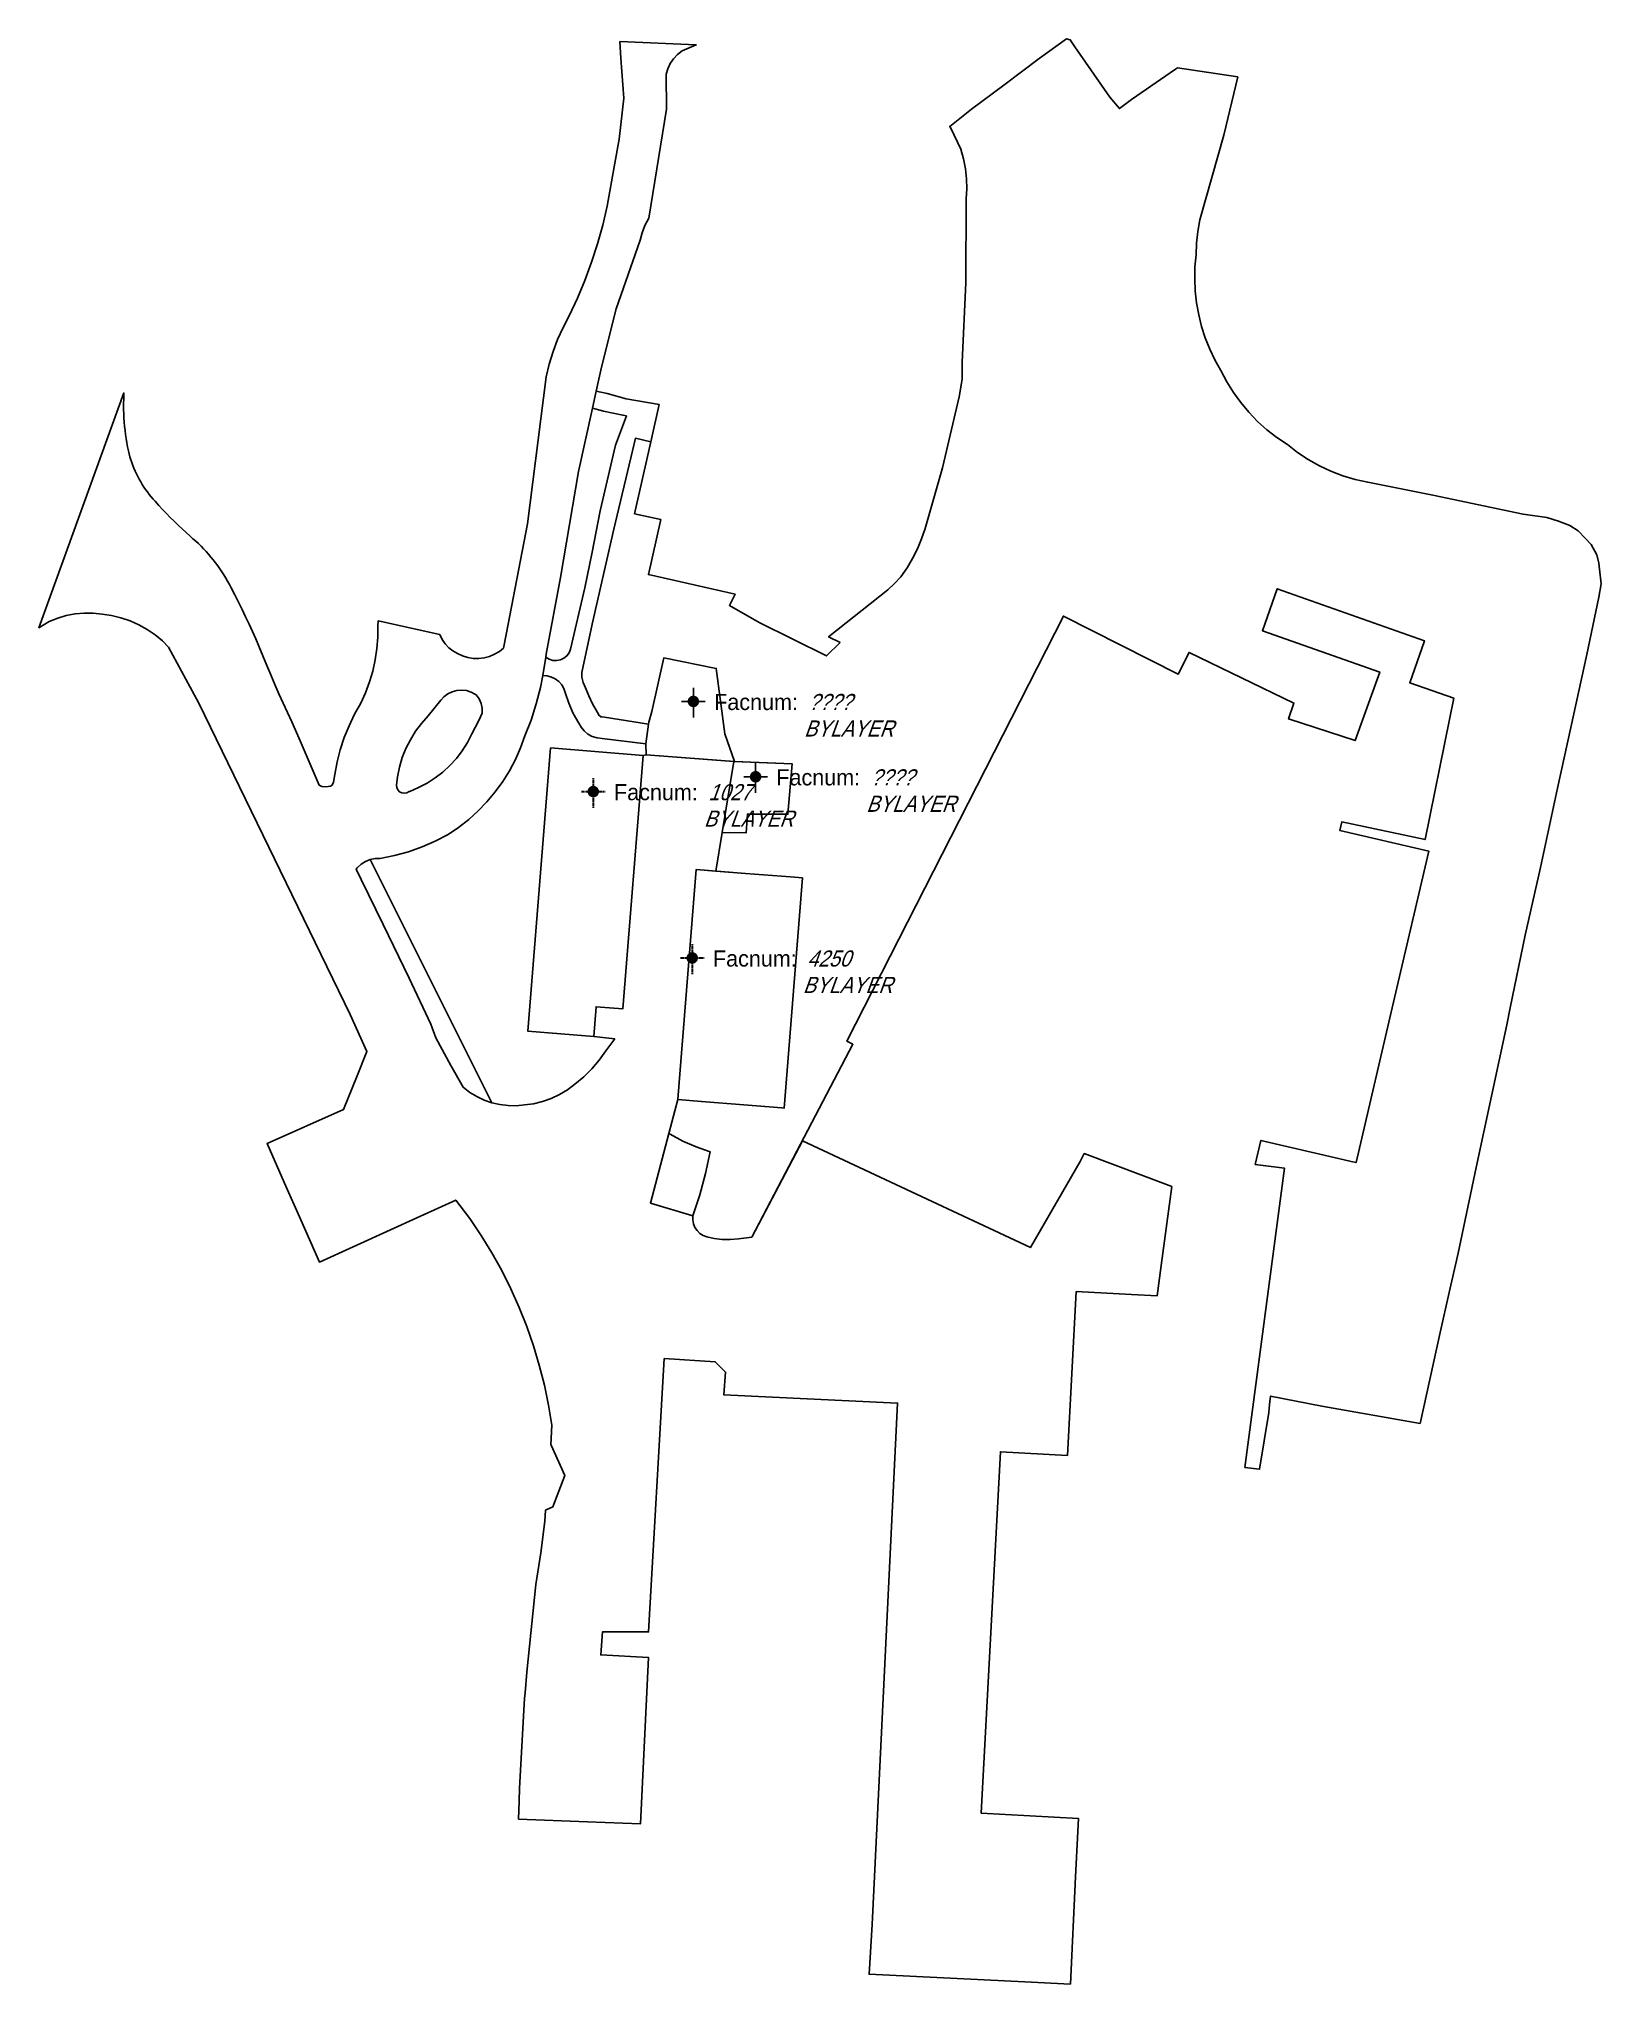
# Model space of a CAD drawing. Header units: inches. Extents: x 1277835 to 1278242, y 242004 to 242511.
import ezdxf
from ezdxf.enums import TextEntityAlignment as Align

# ---------------------------------------------------------------- set-up
doc = ezdxf.new("R2010")
doc.units = ezdxf.units.IN
doc.header["$MEASUREMENT"] = 0
doc.linetypes.add('DASHED2', pattern=[0.375, 0.25, -0.125])
doc.layers.add('BLDG-DATA', color=159, linetype='DASHED2', lineweight=30)
for name, color, linetype in [('BLDG-UW', 231, 'Continuous'), ('GRASS', 3, 'Continuous'), ('PATH', 253, 'Continuous'), ('PRKG-DATA', 255, 'Continuous'), ('PRKG-UW-UNLABEL', 130, 'Continuous'), ('STREET-UW', 50, 'Continuous'), ('STREET-UW-ISLAND', 20, 'Continuous')]:
    doc.layers.add(name, color=color, linetype=linetype)
doc.styles.add('SS_LITE', font='FRABK.TTF', dxfattribs={"height": 16})

# ---------------------------------------------------------------- blocks, each defined once
blk = doc.blocks.new('*U1')
for p, q in [((-3.08, 0), (3.08, 0)), ((0, 3.55), (0, -4.2))]:
    blk.add_line(p, q)
at = {"const_width": 1.5}
blk.add_lwpolyline([(-0.75, 0, 1), (0.75, 0, 1)], format="xyb", close=True, dxfattribs=at)
at = {"layer": 'BLDG-DATA', "color": 1, "style": 'SS_LITE'}
blk.add_text('Facnum:', height=4.2, dxfattribs=at).set_placement((27.26, -2.25), align=Align.RIGHT)
at = {"layer": 'BLDG-DATA', "color": 7, "style": 'SS_LITE', "oblique": 20, "width": 0.9, "flags": 8}
for tag, p in [('FACNUM', (29.98, -2.25)), ('OBJECT', (28.84, -9.16))]:
    blk.add_attdef(tag, p, '', height=4.2, dxfattribs=at)
blk = doc.blocks.new('*U8')
for p, q in [((-3.08, 0), (3.08, 0)), ((0, 3.55), (0, -4.2))]:
    blk.add_line(p, q)
at = {"const_width": 1.5}
blk.add_lwpolyline([(-0.75, 0, 1), (0.75, 0, 1)], format="xyb", close=True, dxfattribs=at)
at = {"layer": 'PRKG-DATA', "color": 1, "style": 'SS_LITE'}
blk.add_text('Facnum:', height=4.2, dxfattribs=at).set_placement((27.26, -2.25), align=Align.RIGHT)
at = {"layer": 'PRKG-DATA', "color": 7, "style": 'SS_LITE', "oblique": 20, "width": 0.9, "flags": 8}
for tag, p in [('FACNUM', (29.98, -2.25)), ('OBJECT', (28.84, -9.16))]:
    blk.add_attdef(tag, p, '', height=4.2, dxfattribs=at)

msp = doc.modelspace()

# ---------------------------------------------------------------- linework, layer by layer
at = {"layer": 'BLDG-UW'}
for points in [[(1277987.32, 242258.29), (1277980.38, 242258.85), (1277979.76, 242251.12), (1277962.57, 242252.51), (1277968.51, 242326.39), (1277992.65, 242324.45)], [(1278034.18, 242292.47), (1278031.12, 242292.71), (1278019.35, 242293.64), (1278006.45, 242294.65), (1278002.35, 242242.38), (1278001.74, 242234.61), (1278007.88, 242234.12), (1278018.92, 242233.26), (1278028.86, 242232.48), (1278029.46, 242232.43)]]:
    msp.add_lwpolyline(points, close=True, dxfattribs=at)
at = {"layer": 'GRASS'}
for points in [[(1278155.79, 242152.94), (1278156.04, 242155.11), (1278156.29, 242157.28), (1278169.68, 242154.67), (1278195.29, 242150.14), (1278200.48, 242173.89), (1278202.84, 242184.28), (1278205.17, 242194.53), (1278209.9, 242216.9), (1278217.87, 242254.16), (1278218.79, 242258.53), (1278222.7, 242277.54), (1278226.66, 242295.16), (1278231.1, 242315.89), (1278234.6, 242331.7), (1278238.76, 242350.79), (1278241.91, 242365.7), (1278242.47, 242369.19), (1278242.05, 242373.04), (1278241.9, 242374.57), (1278241.36, 242376.79), (1278239.9, 242379.49), (1278238.28, 242381.16), (1278236.53, 242383.03), (1278234.3, 242384.42), (1278231.37, 242385.59), (1278228.36, 242386.48), (1278222.14, 242387.38), (1278198.58, 242392.31), (1278181.62, 242395.72), (1278178.35, 242396.43), (1278175.15, 242397.38), (1278172.02, 242398.57), (1278169, 242399.99), (1278166.08, 242401.63), (1278163.3, 242403.49), (1278160.67, 242405.55), (1278157.94, 242407.38), (1278155.34, 242409.4), (1278152.89, 242411.59), (1278150.61, 242413.96), (1278148.5, 242416.49), (1278146.58, 242419.16), (1278144.85, 242421.95), (1278143.33, 242424.87), (1278141.78, 242427.61), (1278140.43, 242430.46), (1278139.26, 242433.38), (1278138.3, 242436.38), (1278137.53, 242439.43), (1278136.97, 242442.53), (1278136.62, 242445.66), (1278136.49, 242448.81), (1278136.56, 242451.95), (1278136.84, 242455.09), (1278136.94, 242458.13), (1278137.27, 242461.16), (1278137.85, 242464.15), (1278144.08, 242486.31), (1278147.71, 242501.47), (1278132, 242503.83), (1278131.52, 242503.48), (1278120.03, 242495.55), (1278116.86, 242493.21), (1278114.34, 242496.21), (1278105.27, 242509.33), (1278104.03, 242511.15), (1278103.03, 242511.39), (1278095.94, 242506.28), (1278086.72, 242499.28), (1278078.29, 242493.02), (1278072.62, 242488.56), (1278072.93, 242488.1), (1278075.52, 242482.6), (1278076.24, 242480.08), (1278076.74, 242477.5), (1278077.02, 242474.89), (1278077.07, 242472.27), (1278076.9, 242469.65), (1278076.8, 242447.74), (1278075.87, 242427.08), (1278075.87, 242422.59), (1278075.09, 242418), (1278070.72, 242399.45), (1278066.16, 242383.64), (1278065.28, 242380.94), (1278064.19, 242378.32), (1278062.92, 242375.78), (1278061.47, 242373.35), (1278059.84, 242371.03), (1278058.24, 242369.27), (1278056.49, 242367.65), (1278041.02, 242355.39), (1278044.02, 242353.89), (1278040.46, 242350.38), (1278022.91, 242359.1), (1278015.15, 242363.56), (1278016.64, 242366.55), (1277994.05, 242371.63), (1277997.26, 242385.95), (1277990.41, 242387.49), (1277994.64, 242406.28), (1277990.65, 242407.2), (1277989.9, 242403.9), (1277985.03, 242383.45), (1277979.39, 242358.64), (1277976.66, 242346.09), (1277976.65, 242344.81), (1277977, 242343.43), (1277977.59, 242342.11), (1277978.49, 242340.02), (1277979.43, 242337.9), (1277980.74, 242335.62), (1277981.11, 242334.94), (1277981.22, 242334.81), (1277981.37, 242334.69), (1277981.45, 242334.64), (1277981.79, 242334.51), (1277982.6, 242334.42), (1277994.03, 242332.56), (1277994.13, 242333.13), (1277994.89, 242335.9), (1277998.03, 242349.87), (1278011.71, 242347.12), (1278013.97, 242330.06), (1278016.45, 242322.87), (1278031.55, 242322.21), (1278030.4, 242309.1), (1278019.85, 242309.12), (1278019.51, 242304.19), (1278013.28, 242304.34), (1278011.62, 242294.24), (1278019.35, 242293.64), (1278031.12, 242292.71), (1278034.18, 242292.47), (1278029.46, 242232.43), (1278028.86, 242232.48), (1278018.92, 242233.26), (1278007.88, 242234.12), (1278001.74, 242234.61), (1277999.39, 242225.8), (1277999.69, 242225.58), (1278003.03, 242223.79), (1278006.5, 242222.27), (1278010.1, 242221.02), (1278008.9, 242215.37), (1278007.4, 242209.8), (1278005.61, 242204.3), (1278005.59, 242203.26), (1278005.78, 242202.24), (1278006.16, 242201.29), (1278006.72, 242200.43), (1278007.44, 242199.71), (1278008.29, 242199.16), (1278009.24, 242198.79), (1278011.2, 242198.36), (1278013.26, 242198.14), (1278015.37, 242198.11), (1278017.51, 242198.29), (1278020.97, 242198.73), (1278047.37, 242249.06), (1278045.74, 242249.89), (1278102.25, 242360.79), (1278132.14, 242345.6), (1278135.04, 242351.31), (1278162.37, 242338.09), (1278160.98, 242333.95), (1278178.37, 242328.31), (1278182.6, 242340.19), (1278184.73, 242346.17), (1278154.17, 242356.95), (1278158.03, 242367.9), (1278196.42, 242354.36), (1278192.56, 242343.41), (1278204.06, 242339.35), (1278202.93, 242333.8), (1278196.58, 242302.47), (1278174.84, 242307.07), (1278174.33, 242304.86), (1278174.33, 242304.86), (1278197.58, 242299.41), (1278188.62, 242261.16), (1278178.56, 242218.18), (1278177.32, 242218.47), (1278173.99, 242219.25), (1278153.74, 242223.99), (1278152.27, 242217.72), (1278159.95, 242216.7), (1278159.95, 242216.7), (1278149.59, 242138.66), (1278153.41, 242138.16)], [(1277968.51, 242326.39), (1277992.65, 242324.45), (1277992.64, 242324.45), (1277993.41, 242324.55), (1277993.39, 242327.43), (1277981.93, 242328.87), (1277980.63, 242329.02), (1277979.4, 242329.41), (1277978.25, 242330.02), (1277977.28, 242330.81), (1277976.47, 242331.78), (1277975.86, 242332.89), (1277974.43, 242335.38), (1277973.26, 242338.04), (1277972.35, 242340.89), (1277971.98, 242341.91), (1277971.41, 242342.88), (1277970.65, 242343.72), (1277969.75, 242344.4), (1277968.74, 242344.89), (1277967.64, 242345.18), (1277966.51, 242345.26), (1277965.88, 242342.13), (1277964.76, 242337.85), (1277963.42, 242333.63), (1277961.84, 242329.5), (1277960.7, 242326.38), (1277959.34, 242323.34), (1277957.78, 242320.41), (1277956.02, 242317.59), (1277954.06, 242314.89), (1277951.93, 242312.34), (1277949.62, 242309.95), (1277947.16, 242307.71), (1277944.54, 242305.65), (1277941.79, 242303.78), (1277938.45, 242302.04), (1277935, 242300.54), (1277931.45, 242299.29), (1277927.81, 242298.3), (1277924.11, 242297.57), (1277922.77, 242297.52), (1277921.46, 242297.24), (1277953.23, 242233.8), (1277955.31, 242233.32), (1277957.43, 242233.07), (1277959.56, 242233.04), (1277961.68, 242233.24), (1277964.06, 242233.54), (1277966.41, 242234.1), (1277968.69, 242234.9), (1277970.87, 242235.94), (1277972.94, 242237.2), (1277974.87, 242238.68), (1277977.15, 242240.59), (1277979.26, 242242.68), (1277981.2, 242244.94), (1277982.94, 242247.35), (1277985.25, 242250.48), (1277979.76, 242251.12), (1277962.57, 242252.51)], [(1277949.82, 242333.52), (1277950.71, 242335.45), (1277950.68, 242336.75), (1277950.39, 242338.01), (1277949.85, 242339.18), (1277949.09, 242340.22), (1277948.91, 242340.36), (1277947.8, 242340.96), (1277946.6, 242341.34), (1277945.34, 242341.48), (1277944.08, 242341.39), (1277942.87, 242341.06), (1277941.73, 242340.51), (1277940.71, 242339.75), (1277939.86, 242338.82), (1277936.57, 242334.73), (1277934.86, 242332.8), (1277933.32, 242330.74), (1277931.96, 242328.54), (1277930.8, 242326.24), (1277929.85, 242323.85), (1277929.1, 242321.39), (1277928.58, 242318.87), (1277928.31, 242316.67), (1277928.4, 242316.03), (1277928.69, 242315.44), (1277929.15, 242314.97), (1277929.74, 242314.67), (1277930.39, 242314.57), (1277931.03, 242314.68), (1277931.61, 242314.99), (1277931.79, 242315.05), (1277934.11, 242316.02), (1277936.33, 242317.2), (1277938.44, 242318.56), (1277940.43, 242320.1), (1277942.28, 242321.81), (1277943.96, 242323.67), (1277945.49, 242325.67), (1277946.83, 242327.79), (1277947.98, 242330.03)]]:
    msp.add_lwpolyline(points, close=True, dxfattribs=at)
at = {"layer": 'PATH'}
for points in [[(1277996.82, 242416), (1277988.24, 242417.51), (1277983.26, 242418.84), (1277980.39, 242419.46), (1277979.42, 242415), (1277982.33, 242414.24), (1277987.37, 242413.22), (1277988.28, 242413.02), (1277985.44, 242405.36), (1277981.44, 242388.26), (1277979.32, 242377.48), (1277977.48, 242368.13), (1277973.73, 242352.15), (1277973.35, 242351.22), (1277972.76, 242350.41), (1277971.99, 242349.77), (1277971.08, 242349.35), (1277970.09, 242349.16), (1277969.09, 242349.22), (1277968.13, 242349.52), (1277967.28, 242350.05), (1277966.51, 242345.26), (1277967.64, 242345.18), (1277968.74, 242344.89), (1277969.75, 242344.4), (1277970.65, 242343.72), (1277971.41, 242342.88), (1277971.98, 242341.91), (1277972.35, 242340.89), (1277973.26, 242338.04), (1277974.43, 242335.38), (1277975.86, 242332.89), (1277976.47, 242331.78), (1277977.28, 242330.81), (1277978.25, 242330.02), (1277979.4, 242329.41), (1277980.63, 242329.02), (1277981.93, 242328.87), (1277993.39, 242327.43), (1277994.03, 242332.56), (1277982.6, 242334.42), (1277981.56, 242334.54), (1277981.15, 242334.87), (1277980.74, 242335.62), (1277979.43, 242337.9), (1277978.49, 242340.02), (1277977.59, 242342.11), (1277976.98, 242343.48), (1277976.91, 242343.79), (1277976.65, 242344.81), (1277976.66, 242346.09), (1277979.39, 242358.64), (1277983.47, 242376.61), (1277985.03, 242383.45), (1277989.9, 242403.9), (1277990.65, 242407.2), (1277994.63, 242406.28), (1277994.81, 242407.08)], [(1277924.87, 242280.31), (1277931.65, 242266.34), (1277937.31, 242254.3), (1277938.61, 242250.77), (1277942.49, 242243.55), (1277945.73, 242237.83), (1277947.44, 242236.52), (1277949.27, 242235.41), (1277951.21, 242234.5), (1277953.23, 242233.8), (1277921.46, 242297.24), (1277920.21, 242296.74), (1277919.08, 242296.02), (1277918.08, 242295.13), (1277917.82, 242294.79), (1277919.13, 242292.09)]]:
    msp.add_lwpolyline(points, close=True, dxfattribs=at)
at = {"layer": 'PRKG-UW-UNLABEL'}
for points in [[(1278016.45, 242322.87), (1278013.97, 242330.06), (1278011.71, 242347.12), (1277998.03, 242349.87), (1277994.89, 242335.9), (1277994.13, 242333.13), (1277994.03, 242332.55), (1277993.39, 242327.43), (1277993.41, 242324.55)], [(1278030.4, 242309.1), (1278031.55, 242322.21), (1278016.32, 242322.88), (1278013.28, 242304.34), (1278019.51, 242304.19), (1278019.85, 242309.12)]]:
    msp.add_lwpolyline(points, close=True, dxfattribs=at)
at = {"layer": 'STREET-UW'}
msp.add_lwpolyline([(1277960.13, 242046.83), (1277960.32, 242051.58), (1277960.45, 242054.93), (1277961.74, 242078.37), (1277961.86, 242079.8), (1277962.32, 242085.27), (1277964.67, 242108.08), (1277964.67, 242108.11), (1277965.94, 242116.36), (1277967, 242124.65), (1277967.23, 242127.52), (1277967.32, 242127.56), (1277969.07, 242128.35), (1277969.07, 242128.35), (1277972.22, 242136.53), (1277968.64, 242144.49), (1277968.62, 242144.55), (1277968.61, 242144.55), (1277968.86, 242149.64), (1277968.86, 242149.64), (1277967.99, 242154.9), (1277966.89, 242160.12), (1277965.58, 242165.29), (1277964.04, 242170.4), (1277962.29, 242175.43), (1277960.32, 242180.38), (1277958.15, 242185.24), (1277955.77, 242190), (1277953.19, 242194.66), (1277950.41, 242199.2), (1277947.44, 242203.61), (1277947.44, 242203.61), (1277943.79, 242208.41), (1277934.61, 242204.23), (1277908.24, 242192.24), (1277903.37, 242203.25), (1277899.15, 242212.8), (1277894.58, 242223.13), (1277914.51, 242232.08), (1277918.04, 242240.83), (1277920.6, 242247.17), (1277916.27, 242256.82), (1277876.74, 242338.08), (1277868.83, 242352.68), (1277867.34, 242354.3), (1277867.34, 242354.3), (1277865.4, 242355.89), (1277863.33, 242357.3), (1277861.14, 242358.52), (1277858.85, 242359.54), (1277856.47, 242360.35), (1277854.03, 242360.94), (1277851.55, 242361.31), (1277851.55, 242361.31), (1277849.22, 242361.56), (1277846.87, 242361.59), (1277844.53, 242361.38), (1277842.22, 242360.93), (1277839.97, 242360.27), (1277837.79, 242359.38), (1277837.79, 242359.38), (1277835.08, 242357.74), (1277857.23, 242419.04), (1277857.17, 242414.69), (1277857.21, 242413.6), (1277857.26, 242412.51), (1277857.34, 242411.42), (1277857.43, 242410.34), (1277857.55, 242409.25), (1277857.69, 242408.17), (1277857.85, 242407.09), (1277858.02, 242406.02), (1277858.22, 242404.95), (1277858.44, 242403.88), (1277858.44, 242403.88), (1277858.63, 242403.11), (1277858.83, 242402.34), (1277859.06, 242401.59), (1277859.31, 242400.83), (1277859.58, 242400.09), (1277859.87, 242399.35), (1277860.19, 242398.62), (1277860.52, 242397.91), (1277860.87, 242397.2), (1277861.24, 242396.5), (1277861.63, 242395.81), (1277862.04, 242395.13), (1277862.47, 242394.46), (1277862.91, 242393.81), (1277863.38, 242393.17), (1277863.86, 242392.54), (1277864.36, 242391.93), (1277864.88, 242391.33), (1277865.41, 242390.74), (1277865.41, 242390.74), (1277866.37, 242389.67), (1277867.35, 242388.61), (1277868.34, 242387.57), (1277869.34, 242386.54), (1277870.35, 242385.52), (1277871.38, 242384.52), (1277872.42, 242383.53), (1277873.47, 242382.56), (1277874.53, 242381.6), (1277874.53, 242381.6), (1277875.26, 242380.98), (1277875.97, 242380.34), (1277876.67, 242379.69), (1277877.35, 242379.02), (1277878.02, 242378.33), (1277878.67, 242377.64), (1277879.31, 242376.92), (1277879.93, 242376.19), (1277880.54, 242375.45), (1277881.12, 242374.69), (1277881.7, 242373.92), (1277882.25, 242373.14), (1277882.79, 242372.35), (1277883.31, 242371.54), (1277883.81, 242370.72), (1277884.3, 242369.89), (1277884.76, 242369.05), (1277885.21, 242368.2), (1277885.21, 242368.2), (1277886.18, 242366.32), (1277887.13, 242364.44), (1277888.06, 242362.54), (1277888.98, 242360.63), (1277889.88, 242358.71), (1277890.75, 242356.78), (1277891.61, 242354.85), (1277892.45, 242352.9), (1277892.45, 242352.9), (1277893.45, 242350.41), (1277894.48, 242347.92), (1277895.52, 242345.44), (1277896.59, 242342.97), (1277897.68, 242340.51), (1277898.79, 242338.06), (1277899.92, 242335.62), (1277901.07, 242333.19), (1277901.07, 242333.19), (1277903.17, 242328.28), (1277905.28, 242323.37), (1277907.4, 242318.47), (1277908.17, 242316.71), (1277908.82, 242316.32), (1277909.92, 242316.21), (1277911.11, 242316.38), (1277911.59, 242316.69), (1277911.87, 242317.41), (1277912.21, 242319.47), (1277912.84, 242322.72), (1277913.67, 242325.93), (1277914.71, 242329.08), (1277915.95, 242332.17), (1277917.38, 242335.17), (1277919, 242338.09), (1277920.24, 242340.8), (1277921.29, 242343.59), (1277922.14, 242346.44), (1277922.78, 242349.36), (1277923.2, 242352.31), (1277923.42, 242355.28), (1277923.42, 242358.26), (1277923.52, 242359.54), (1277939.6, 242355.97), (1277940.23, 242354.69), (1277941.02, 242353.55), (1277941.96, 242352.54), (1277943.04, 242351.68), (1277944.24, 242350.99), (1277945.55, 242350.38), (1277946.93, 242349.96), (1277948.35, 242349.74), (1277949.79, 242349.71), (1277951.22, 242349.88), (1277952.61, 242350.25), (1277953.93, 242350.81), (1277955.16, 242351.55), (1277956.27, 242352.45), (1277956.91, 242356), (1277962.53, 242384.87), (1277967.37, 242423.19), (1277968.16, 242426.52), (1277969.15, 242429.8), (1277970.36, 242433), (1277971.76, 242436.11), (1277973.36, 242439.12), (1277975.51, 242443.7), (1277977.46, 242448.37), (1277979.22, 242453.13), (1277980.77, 242457.95), (1277982.11, 242462.83), (1277983.25, 242467.77), (1277985.07, 242478.01), (1277986.36, 242485.23), (1277987.59, 242495.91), (1277986.87, 242506.36), (1277986.58, 242510.67), (1278006.5, 242509.82), (1278002.8, 242508.28), (1278001.58, 242507.32), (1278000.54, 242506.22), (1277999.69, 242504.97), (1277999.05, 242503.61), (1277998.63, 242502.18), (1277998.78, 242493.07), (1277994.15, 242464.61), (1277993.13, 242462.69), (1277992.38, 242460.8), (1277991.85, 242458.84), (1277985.59, 242441), (1277981.75, 242425.7), (1277980.39, 242419.46), (1277979.42, 242415), (1277975.82, 242398.52), (1277971.13, 242370.87), (1277967.4, 242350.84), (1277967.28, 242350.08), (1277966.51, 242345.25), (1277965.88, 242342.13), (1277964.76, 242337.85), (1277963.42, 242333.63), (1277961.84, 242329.5), (1277960.7, 242326.38), (1277959.34, 242323.34), (1277957.78, 242320.41), (1277956.02, 242317.59), (1277954.06, 242314.89), (1277951.93, 242312.34), (1277949.62, 242309.95), (1277947.16, 242307.71), (1277944.54, 242305.65), (1277941.79, 242303.78), (1277938.45, 242302.04), (1277935, 242300.54), (1277931.45, 242299.29), (1277927.81, 242298.3), (1277924.11, 242297.57), (1277922.77, 242297.52), (1277921.46, 242297.24), (1277920.21, 242296.74), (1277919.08, 242296.02), (1277918.08, 242295.13), (1277917.82, 242294.79), (1277919.13, 242292.09), (1277924.87, 242280.31), (1277931.65, 242266.34), (1277937.31, 242254.3), (1277938.61, 242250.77), (1277942.49, 242243.55), (1277945.73, 242237.83), (1277947.44, 242236.52), (1277949.27, 242235.41), (1277951.21, 242234.5), (1277953.23, 242233.8), (1277955.31, 242233.32), (1277957.43, 242233.07), (1277959.56, 242233.04), (1277961.68, 242233.24), (1277964.06, 242233.54), (1277966.41, 242234.1), (1277968.69, 242234.9), (1277970.87, 242235.94), (1277972.94, 242237.2), (1277974.87, 242238.68), (1277977.15, 242240.59), (1277979.26, 242242.68), (1277981.2, 242244.94), (1277982.94, 242247.35), (1277985.25, 242250.48), (1277979.76, 242251.12), (1277980.38, 242258.85), (1277987.32, 242258.29), (1277992.64, 242324.45), (1277993.41, 242324.55), (1278016.32, 242322.88), (1278013.28, 242304.34), (1278011.62, 242294.24), (1278006.45, 242294.65), (1278002.35, 242242.38), (1278001.74, 242234.61), (1277999.39, 242225.8), (1277994.54, 242207.58), (1278005.61, 242204.3), (1278005.59, 242203.26), (1278005.78, 242202.24), (1278006.16, 242201.29), (1278006.72, 242200.43), (1278007.44, 242199.71), (1278008.29, 242199.16), (1278009.24, 242198.79), (1278011.2, 242198.36), (1278013.26, 242198.14), (1278015.37, 242198.11), (1278017.51, 242198.29), (1278020.97, 242198.73), (1278034.17, 242223.9), (1278093.64, 242196), (1278106.64, 242218.44), (1278107.7, 242220.54), (1278130.49, 242211.95), (1278127.76, 242191.32), (1278126.7, 242183.4), (1278119.99, 242183.76), (1278105.61, 242184.53), (1278103.31, 242141.79), (1278085.82, 242142.73), (1278080.77, 242048.44), (1278106.18, 242047.08), (1278105.44, 242031.82), (1278104.07, 242003.84), (1278092.16, 242004.42), (1278051.58, 242006.4), (1278052.35, 242019.35), (1278059, 242155.42), (1278013.68, 242157.6), (1278014.17, 242163.55), (1278011.44, 242166.23), (1277998.14, 242167.03), (1277994.08, 242095.71), (1277982.06, 242095.76), (1277981.59, 242089.71), (1277994.06, 242089.03), (1277991.96, 242045.65), (1277978.17, 242046.16)], close=True, dxfattribs=at)
at = {"layer": 'STREET-UW-ISLAND'}
msp.add_lwpolyline([(1277947.98, 242330.03), (1277949.82, 242333.52), (1277950.71, 242335.45), (1277950.68, 242336.75), (1277950.39, 242338.01), (1277949.85, 242339.18), (1277949.09, 242340.22), (1277948.91, 242340.36), (1277947.8, 242340.96), (1277946.6, 242341.34), (1277945.34, 242341.48), (1277944.08, 242341.39), (1277942.87, 242341.06), (1277941.73, 242340.51), (1277940.71, 242339.75), (1277939.86, 242338.82), (1277936.57, 242334.73), (1277934.86, 242332.8), (1277933.32, 242330.74), (1277931.96, 242328.54), (1277930.8, 242326.24), (1277929.85, 242323.85), (1277929.1, 242321.39), (1277928.58, 242318.87), (1277928.31, 242316.67), (1277928.4, 242316.03), (1277928.69, 242315.44), (1277929.15, 242314.97), (1277929.74, 242314.67), (1277930.39, 242314.57), (1277931.03, 242314.68), (1277931.61, 242314.99), (1277931.79, 242315.05), (1277934.11, 242316.02), (1277936.33, 242317.2), (1277938.44, 242318.56), (1277940.43, 242320.1), (1277942.28, 242321.81), (1277943.96, 242323.67), (1277945.49, 242325.67), (1277946.83, 242327.79)], close=True, dxfattribs=at)

# ---------------------------------------------------------------- block references
at = {"layer": 'BLDG-DATA'}
ref = msp.add_blockref('*U1', (1277979.65, 242314.99), dxfattribs=at)
ref.add_attrib('FACNUM', '1027', (1278009.64, 242312.74), dxfattribs={"color": 7, "height": 4.2, "style": 'SS_LITE', "oblique": 20, "width": 0.9})
ref.add_attrib('OBJECT', 'BYLAYER', (1278008.49, 242305.84), dxfattribs={"color": 7, "height": 4.2, "style": 'SS_LITE', "oblique": 20, "width": 0.9})
ref = msp.add_blockref('*U1', (1278005.45, 242271.59), dxfattribs=at)
ref.add_attrib('FACNUM', '4250', (1278035.44, 242269.34), dxfattribs={"color": 7, "height": 4.2, "style": 'SS_LITE', "oblique": 20, "width": 0.9})
ref.add_attrib('OBJECT', 'BYLAYER', (1278034.29, 242262.44), dxfattribs={"color": 7, "height": 4.2, "style": 'SS_LITE', "oblique": 20, "width": 0.9})
at = {"layer": 'PRKG-DATA'}
ref = msp.add_blockref('*U8', (1278005.76, 242338.52), dxfattribs=at)
ref.add_attrib('FACNUM', '????', (1278035.74, 242336.27), dxfattribs={"color": 7, "height": 4.2, "style": 'SS_LITE', "oblique": 20, "width": 0.9})
ref.add_attrib('OBJECT', 'BYLAYER', (1278034.6, 242329.36), dxfattribs={"color": 7, "height": 4.2, "style": 'SS_LITE', "oblique": 20, "width": 0.9})
ref = msp.add_blockref('*U8', (1278021.98, 242318.86), dxfattribs=at)
ref.add_attrib('FACNUM', '????', (1278051.96, 242316.61), dxfattribs={"color": 7, "height": 4.2, "style": 'SS_LITE', "oblique": 20, "width": 0.9})
ref.add_attrib('OBJECT', 'BYLAYER', (1278050.82, 242309.71), dxfattribs={"color": 7, "height": 4.2, "style": 'SS_LITE', "oblique": 20, "width": 0.9})

doc.saveas('drawing.dxf')
